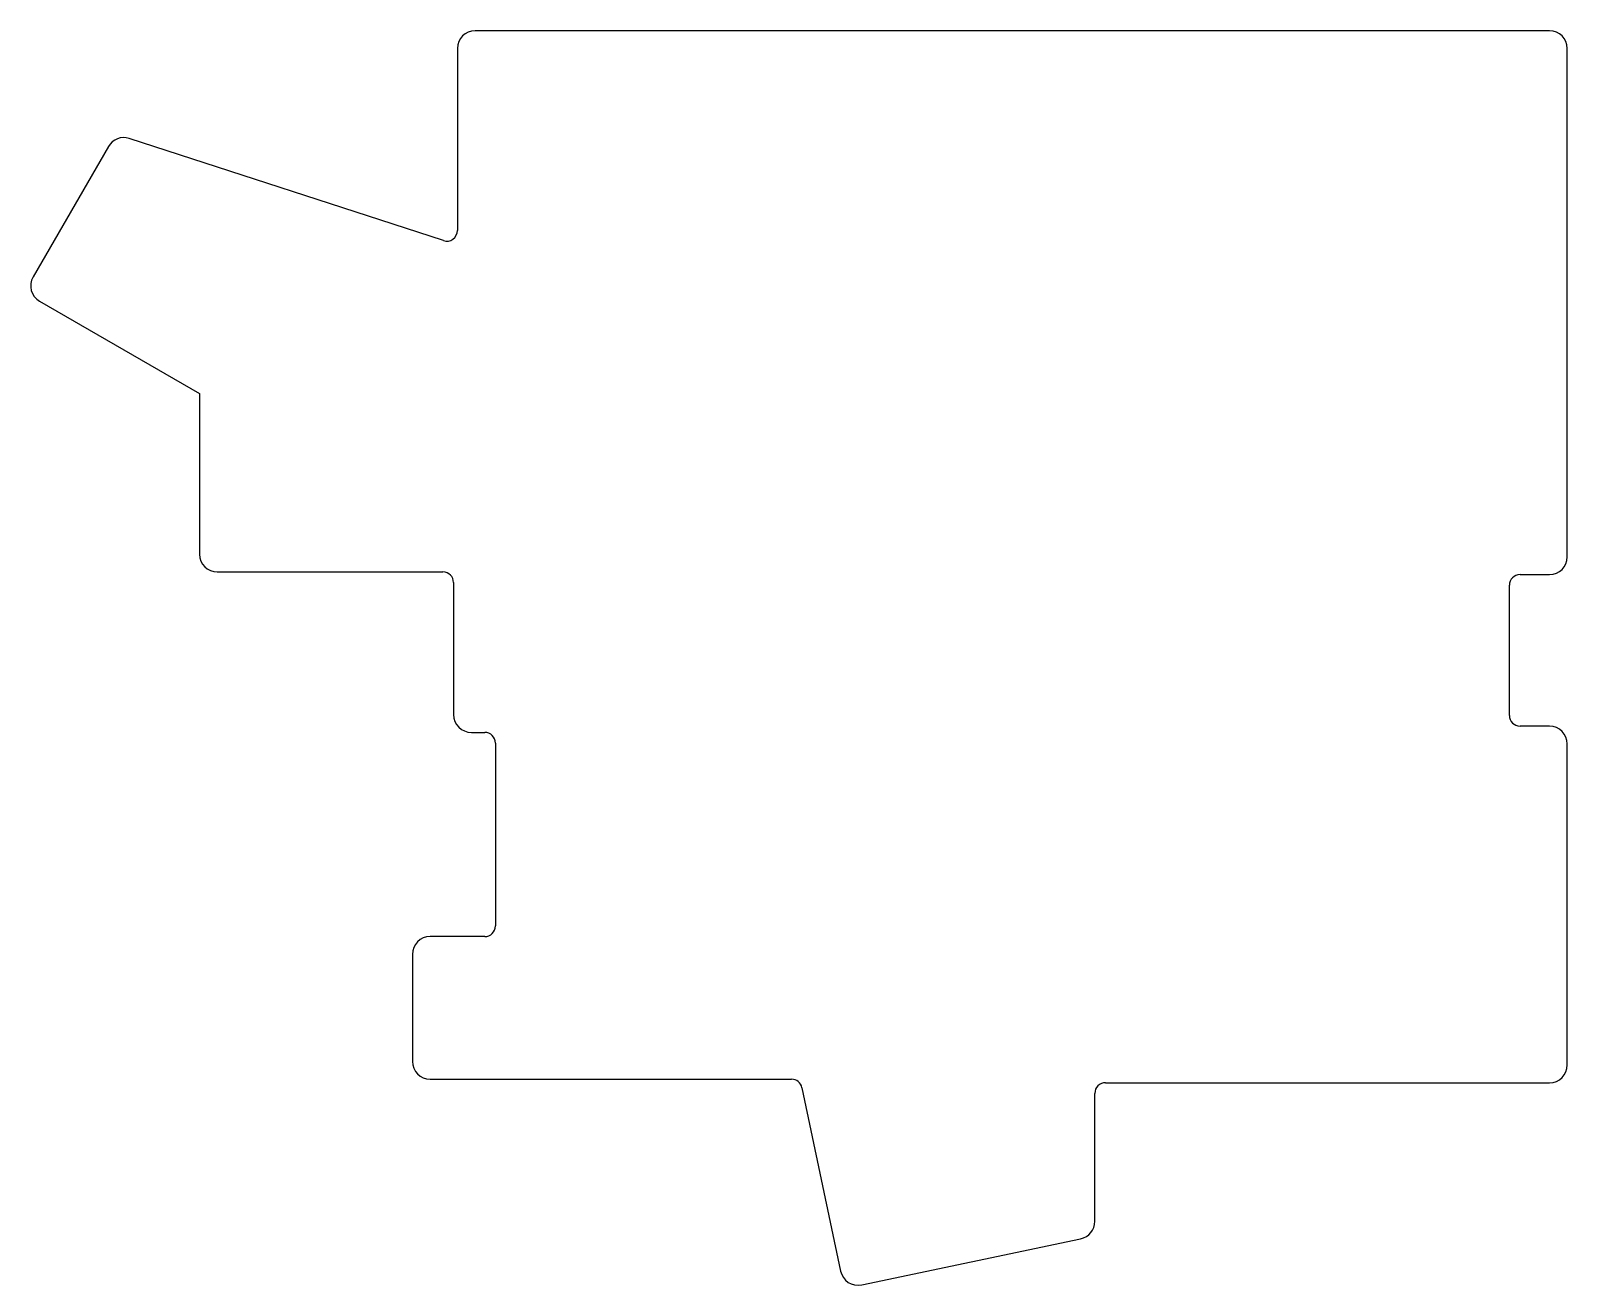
# Model space of a CAD drawing. Header units: millimetres. Extents: x -206 to -34, y -169 to -28.
import ezdxf

# ---------------------------------------------------------------- set-up
doc = ezdxf.new("R2010")
doc.units = ezdxf.units.MM
doc.layers.get('0').update_dxf_attribs({"linetype": 'CONTINUOUS'})

msp = doc.modelspace()

# ---------------------------------------------------------------- linework, layer by layer
for p, q in [((-35.69, -28.46), (-156.19, -28.46)), ((-158.19, -30.46), (-158.19, -50.86)), ((-33.69, -87.46), (-33.69, -30.46)), ((-159.76, -52), (-194.99, -40.55)), ((-197.34, -41.45), (-205.78, -56.07)), ((-205.05, -58.8), (-187.12, -69.15)), ((-187.12, -69.15), (-187.12, -87.16)), ((-185.12, -89.16), (-159.82, -89.16)), ((-38.99, -89.46), (-35.69, -89.46)), ((-158.62, -90.36), (-158.62, -105.16)), ((-40.19, -105.26), (-40.19, -90.66)), ((-35.69, -106.46), (-38.99, -106.46)), ((-156.62, -107.16), (-155.12, -107.16)), ((-153.92, -108.36), (-153.92, -128.86)), ((-33.69, -144.46), (-33.69, -108.46)), ((-155.12, -130.06), (-161.24, -130.06)), ((-163.24, -132.06), (-163.24, -144.06)), ((-161.24, -146.06), (-120.71, -146.06)), ((-85.49, -146.46), (-35.69, -146.46)), ((-119.54, -147.01), (-115.2, -167.59)), ((-86.69, -162), (-86.69, -147.66)), ((-112.84, -169.13), (-88.28, -163.96))]:
    msp.add_line(p, q)
for centre, radius, start, end in [((-156.19, -30.46), 2, 90, 180), ((-35.69, -30.46), 2, 0, 90), ((-195.61, -42.45), 2, 72, 150), ((-159.39, -50.86), 1.2, 252, 360), ((-204.05, -57.07), 2, 150, 240), ((-185.12, -87.16), 2, 180, 270), ((-35.69, -87.46), 2, -90, 0), ((-159.82, -90.36), 1.2, 0, 90), ((-38.99, -90.66), 1.2, 90, 180), ((-156.62, -105.16), 2, 180, 270), ((-38.99, -105.26), 1.2, 180, 270), ((-35.69, -108.46), 2, 0, 90), ((-155.12, -108.36), 1.2, 0, 90), ((-155.12, -128.86), 1.2, -90, 0), ((-161.24, -132.06), 2, 90, 180), ((-161.24, -144.06), 2, 180, 270), ((-35.69, -144.46), 2, -90, 0), ((-120.71, -147.26), 1.2, 11.9, 90), ((-85.49, -147.66), 1.2, 90, 180), ((-88.69, -162), 2, -78.1, 0), ((-113.25, -167.17), 2, 191.9, 281.9)]:
    msp.add_arc(centre, radius, start, end)

doc.saveas('drawing.dxf')
